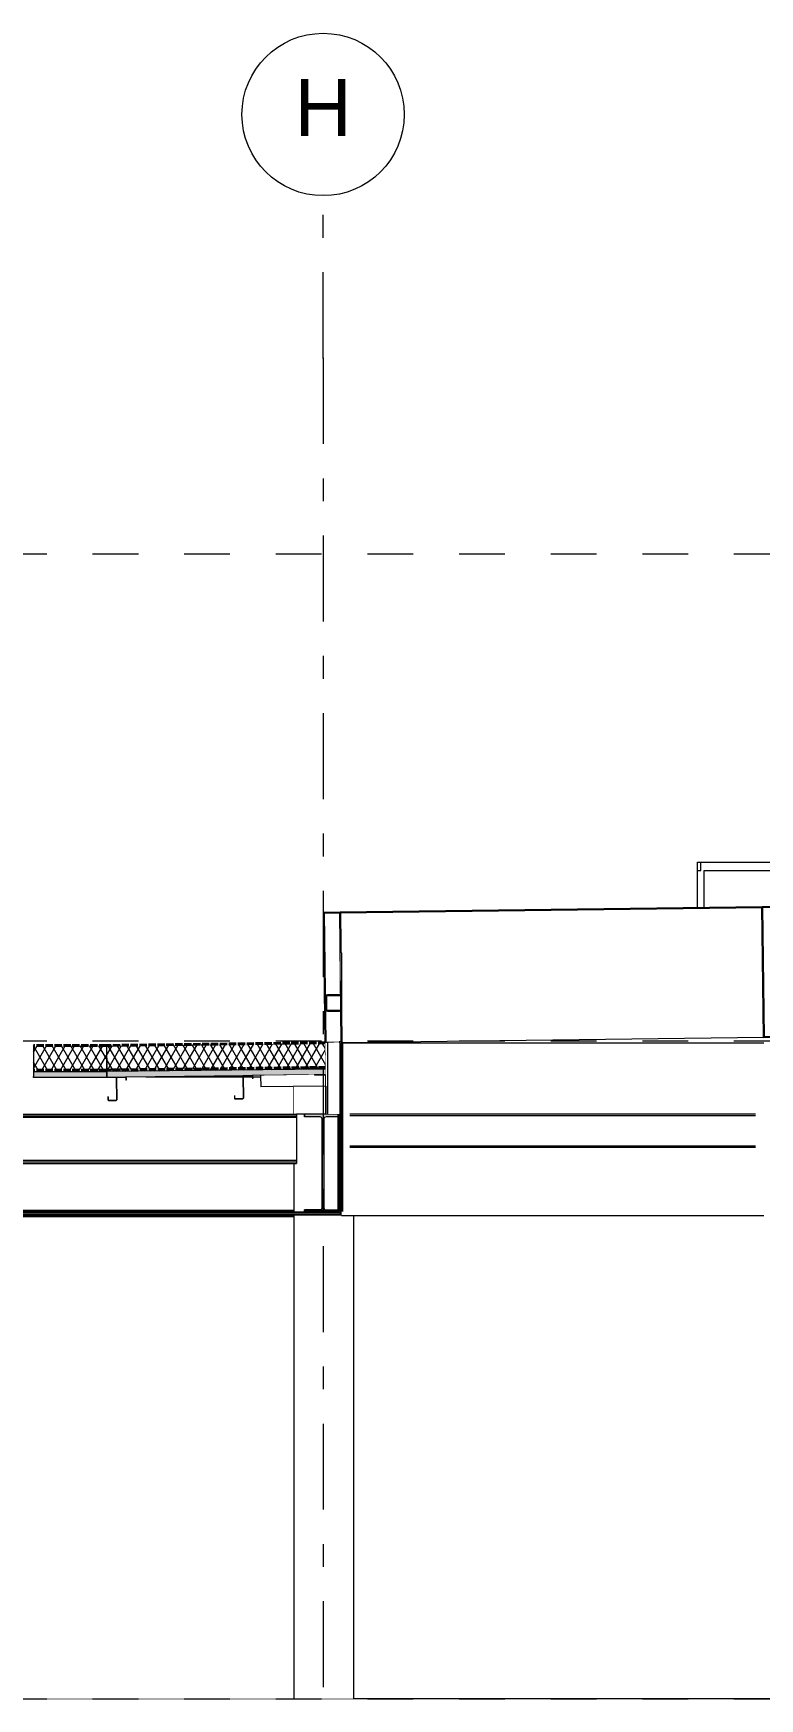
# Model space of a CAD drawing. Header units: millimetres. Extents: x -46169 to 228156, y -86316 to 18123.
# Drawn here: x 129579 to 134053, y -68961 to -58706 of the extents above; entities that cross this region are included whole.
import ezdxf
from ezdxf.enums import TextEntityAlignment as Align

# ---------------------------------------------------------------- set-up
doc = ezdxf.new("R2010")
doc.units = ezdxf.units.MM
doc.header["$MEASUREMENT"] = 0
for name, pattern in [('Dashed', [2822.222233, 1411.111116, -1411.111116]), ('Double Dashed', [1093.611073, 529.166651, -211.666656, 141.111112, -211.666656]), ('Hidden Line', [55, 45, -10]), ('Wipeout_Contour', [1000, 0, -1000])]:
    doc.linetypes.add(name, pattern=pattern)
for name, color, linetype, lineweight, true_color in [('0_Pen_No__105', 7, 'Continuous', 15, 0xa6a6a6), ('A-25-M_Wall_Int_Pen_No__107', 7, 'Continuous', 15, 0xa6a6a6), ('A-25-M_Wall_Int_Pen_No__27', 7, 'Continuous', 50, 0x2a2a2a), ('New_A-15-MG_Structural_Grid_Phase_2_Pen_No__222', 7, 'Continuous', 13, 0x65af33), ('New_A-20-M_Ceiling_Pen_No__107', 7, 'Continuous', 15, 0xa6a6a6), ('New_A-20-M_Ceiling_Pen_No__29', 7, 'Continuous', 50, 0x2a2a2a), ('New_A-20-M_Roof_Pen_No__147', 7, 'Continuous', 0, 0x606060), ('New_A-20-M_Roof_Pen_No__149', 7, 'Continuous', 0, 0x2a2a2a), ('New_A-20-M_Roof_Pen_No__162', 7, 'Continuous', 0, 0xe47200), ('New_A-20-M_Roof_Pen_No__23', 7, 'Continuous', 30, 0x2a2a2a), ('New_A-20-M_Roof_Pen_No__63', 7, 'Continuous', 20, 0x606060), ('New_A-20-M_Roof_Pen_No__81', 7, 'Continuous', 20, 0x6a6a6a), ('New_A-25-M_Wall_Ext_Pen_No__64', 7, 'Continuous', 20, 0x606060)]:
    doc.layers.add(name, color=color, linetype=linetype, lineweight=lineweight, true_color=true_color)
for name, color, linetype in [('A-25-M_Wall_Int', 7, 'Continuous'), ('New_A-15-MG_Structural_Grid_Phase_2', 7, 'Continuous'), ('New_A-20-M_Ceiling', 7, 'Continuous'), ('New_A-20-M_Floor_Slab', 7, 'Continuous'), ('New_A-20-M_Roof', 7, 'Continuous'), ('New_A-25-M_Wall_Ext', 7, 'Continuous'), ('New_A-25-M_Wall_Int', 7, 'Continuous'), ('S-280-M_COLUMN.IFC Import', 7, 'Continuous'), ('S-280-M_STRUCT_FRAME.IFC Import', 7, 'Continuous')]:
    doc.layers.add(name, color=color, linetype=linetype)
for name, color, linetype, lineweight in [('A-25-M_Wall_Int_Pen_No__87', 8, 'Continuous', 20), ('New_A-20-M_Floor_Slab_Pen_No__4', 7, 'Continuous', 20), ('New_A-20-M_Roof_Pen_No__193', 7, 'Continuous', 18), ('New_A-20-M_Roof_Pen_No__195', 7, 'Continuous', 35), ('New_A-20-M_Roof_Pen_No__4', 7, 'Continuous', 20), ('New_A-20-M_Roof_Pen_No__85', 8, 'Continuous', 20), ('New_A-25-M_Wall_Int_Pen_No__87', 8, 'Continuous', 20), ('S-280-M_COLUMN.IFC Import_Pen_No__88', 8, 'Continuous', 20), ('S-280-M_STRUCT_FRAME.IFC Import_Pen_No__1', 7, 'Continuous', 13), ('S-280-M_STRUCT_FRAME.IFC Import_Pen_No__160', 5, 'Continuous', 200), ('S-280-M_STRUCT_FRAME.IFC Import_Pen_No__90', 8, 'Continuous', 20)]:
    doc.layers.add(name, color=color, linetype=linetype, lineweight=lineweight)
doc.styles.add('GENERATED_STYLE_1', font='')
doc.styles.get('GENERATED_STYLE_1').set_extended_font_data('Swis721 BT')
pattern_1 = [(60, (104446.777, -81110.96), (-43.30127, 25), []), (120, (104446.777, -81110.96), (43.30127, 25), [])]

# ---------------------------------------------------------------- blocks, each defined once
blk = doc.blocks.new('Section Elem_53_1', base_point=(104447, -81111))
at = {"color": 254, "linetype": 'Wipeout_Contour', "lineweight": 0, "ltscale": 597498.773661}
blk.add_wipeout([(138339, -68986), (138339, -68961), (126600, -68961), (126600, -68986)], dxfattribs=at).dxf.layer = 'New_A-20-M_Floor_Slab'
at = {"layer": 'New_A-20-M_Floor_Slab_Pen_No__4', "linetype": 'Continuous', "flags": 128}
blk.add_lwpolyline([(137949, -68961), (126600, -68961), (117973, -68961)], dxfattribs=at)
blk = doc.blocks.new('Section Elem_60_1', base_point=(104447, -81111))
at = {"color": 254, "linetype": 'Wipeout_Contour', "lineweight": 0, "ltscale": 592559.611955}
blk.add_wipeout([(133670, -63811), (133670, -63861), (133690, -63861), (133690, -63811)], dxfattribs=at).dxf.layer = 'New_A-25-M_Wall_Ext'
at = {"layer": 'New_A-25-M_Wall_Ext_Pen_No__64', "linetype": 'Continuous'}
for p, q in [((133670, -63811), (133690, -63811)), ((133670, -63861), (133670, -63811))]:
    blk.add_line(p, q, dxfattribs=at)
blk = doc.blocks.new('Section Elem_67_1', base_point=(104447, -81111))
at = {"color": 254, "linetype": 'Wipeout_Contour', "lineweight": 0, "ltscale": 596156.245009}
blk.add_wipeout([(133690, -63861), (135660, -63861), (135660, -63811), (133690, -63811)], dxfattribs=at).dxf.layer = 'New_A-25-M_Wall_Ext'
at = {"color": 254, "linetype": 'Wipeout_Contour', "lineweight": 0, "ltscale": 597932.003275}
blk.add_wipeout([(135660, -64356), (134178, -64356), (134178, -64360), (135660, -64360)], dxfattribs=at).dxf.layer = 'New_A-25-M_Wall_Ext'
at = {"color": 254, "linetype": 'Wipeout_Contour', "lineweight": 0, "ltscale": 592838.632354}
blk.add_wipeout([(133710, -63861), (133670, -63861), (133670, -64093), (133710, -64092)], dxfattribs=at).dxf.layer = 'New_A-25-M_Wall_Ext'
at = {"color": 254, "linetype": 'Wipeout_Contour', "lineweight": 0, "ltscale": 597924.546276}
blk.add_wipeout([(135660, -64351), (134178, -64351), (134178, -64356), (135660, -64356)], dxfattribs=at).dxf.layer = 'New_A-25-M_Wall_Ext'
at = {"layer": 'New_A-25-M_Wall_Ext_Pen_No__64', "linetype": 'Continuous'}
for p, q in [((133670, -63861), (133690, -63861)), ((133670, -64093), (133670, -63861)), ((133690, -63811), (135660, -63811)), ((133690, -63861), (133690, -63811)), ((133710, -63861), (135640, -63861)), ((133710, -64092), (133710, -63861))]:
    blk.add_line(p, q, dxfattribs=at)
at = {"color": 254, "linetype": 'Wipeout_Contour', "lineweight": 0, "ltscale": 597915.93615}
blk.add_wipeout([(135660, -64346), (134178, -64346), (134178, -64351), (135660, -64351)], dxfattribs=at).dxf.layer = 'New_A-25-M_Wall_Ext'
at = {"color": 254, "linetype": 'Wipeout_Contour', "lineweight": 0, "ltscale": 597908.479961}
blk.add_wipeout([(135660, -64342), (134178, -64342), (134178, -64346), (135660, -64346)], dxfattribs=at).dxf.layer = 'New_A-25-M_Wall_Ext'
at = {"color": 254, "linetype": 'Wipeout_Contour', "lineweight": 0, "ltscale": 597904.175291}
blk.add_wipeout([(135660, -64341), (134178, -64341), (134178, -64342), (135660, -64342)], dxfattribs=at).dxf.layer = 'New_A-25-M_Wall_Ext'
at = {"color": 254, "linetype": 'Wipeout_Contour', "lineweight": 0, "ltscale": 597936.308801}
blk.add_wipeout([(134178, -64361), (135660, -64361), (135660, -64360), (134178, -64360)], dxfattribs=at).dxf.layer = 'New_A-25-M_Wall_Ext'
at = {"layer": 'New_A-25-M_Wall_Ext_Pen_No__64', "linetype": 'Continuous'}
for p, q in [((135660, -64341), (134178, -64341)), ((135660, -64361), (134178, -64361)), ((135660, -64342), (135660, -64341)), ((135660, -64346), (135660, -64342)), ((135660, -64351), (135660, -64346)), ((135660, -64356), (135660, -64351)), ((135660, -64360), (135660, -64356)), ((135660, -64361), (135660, -64360))]:
    blk.add_line(p, q, dxfattribs=at)
blk = doc.blocks.new('Section Elem_69_1', base_point=(104447, -81111))
at = {"color": 254, "linetype": 'Wipeout_Contour', "lineweight": 0, "ltscale": 16261514.90818786}
blk.add_wipeout([(128315, -65132), (127532, -65132), (127532, -65361), (131183, -65361), (131183, -65191), (130980, -65194), (130980, -65132), (130930, -65132), (130930, -65143), (130928, -65143), (130928, -65132), (130871, -65132), (130873, -65264), (130872, -65266), (130870, -65267), (130821, -65268), (130819, -65267), (130818, -65264), (130818, -65247), (130819, -65247), (130819, -65264), (130820, -65266), (130821, -65266), (130870, -65265), (130871, -65265), (130871, -65264), (130870, -65132), (130272, -65132), (130146, -65134), (130149, -65135), (130150, -65137), (130150, -65153), (130148, -65153), (130148, -65137), (130147, -65136), (130146, -65136), (130093, -65136), (130092, -65137), (130091, -65138), (130093, -65274), (130092, -65276), (130090, -65277), (130041, -65277), (130039, -65276), (130038, -65274), (130038, -65256), (130039, -65256), (130039, -65274), (130040, -65275), (130041, -65276), (130090, -65275), (130091, -65275), (130091, -65274), (130090, -65138), (130090, -65136), (130093, -65135), (130031, -65135), (130031, -65132), (130029, -65132), (130029, -65136), (129579, -65136), (129579, -65132), (129576, -65132), (129576, -65135), (129442, -65134), (129444, -65135), (129445, -65137), (129443, -65273), (129444, -65274), (129445, -65274), (129493, -65275), (129495, -65274), (129495, -65273), (129495, -65255), (129497, -65256), (129497, -65273), (129496, -65276), (129493, -65276), (129445, -65276), (129443, -65275), (129442, -65273), (129443, -65137), (129443, -65136), (129442, -65135), (129388, -65135), (129387, -65135), (129387, -65136), (129386, -65152), (129385, -65152), (129385, -65136), (129386, -65134), (129388, -65133), (129336, -65132), (128375, -65132), (128373, -65259), (128374, -65260), (128375, -65261), (128424, -65261), (128425, -65261), (128425, -65260), (128425, -65242), (128427, -65242), (128427, -65260), (128426, -65262), (128424, -65263), (128375, -65262), (128373, -65261), (128372, -65259), (128373, -65132), (128317, -65132), (128316, -65139), (128315, -65139)], dxfattribs=at).dxf.layer = 'New_A-25-M_Wall_Int'
at = {"color": 254, "linetype": 'Wipeout_Contour', "lineweight": 0, "ltscale": 580406.448839}
blk.add_wipeout([(127447, -65961), (131183, -65961), (131183, -65665), (127447, -65665)], dxfattribs=at).dxf.layer = 'New_A-25-M_Wall_Int'
at = {"layer": 'New_A-25-M_Wall_Int_Pen_No__87', "linetype": 'Continuous'}
for p, q in [((129576, -65132), (129579, -65132)), ((130029, -65132), (130031, -65132)), ((130272, -65132), (130870, -65132)), ((130871, -65132), (130928, -65132)), ((130930, -65132), (130980, -65132)), ((131183, -65361), (131183, -65191))]:
    blk.add_line(p, q, dxfattribs=at)
at = {"color": 254, "linetype": 'Wipeout_Contour', "lineweight": 0, "ltscale": 578885.647202}
blk.add_wipeout([(124846, -68961), (131183, -68961), (131183, -65986), (124846, -65986)], dxfattribs=at).dxf.layer = 'New_A-25-M_Wall_Int'
blk = doc.blocks.new('Section Elem_122_1', base_point=(104447, -81111))
at = {"layer": 'New_A-20-M_Ceiling_Pen_No__107', "linetype": 'Continuous'}
blk.add_hatch(color=256, dxfattribs=at).paths.add_polyline_path([(131478, -65961), (127432, -65961), (127432, -65986), (131478, -65986)])
at = {"layer": 'New_A-20-M_Ceiling_Pen_No__29', "linetype": 'Continuous'}
for p, q in [((131478, -65986), (127432, -65986)), ((131463, -65961), (127447, -65961)), ((131478, -65961), (131478, -65969)), ((131478, -65969), (131478, -65986))]:
    blk.add_line(p, q, dxfattribs=at)
blk = doc.blocks.new('*X165', base_point=(104447, -81111))
at = {"layer": 'New_A-20-M_Roof_Pen_No__162', "linetype": 'Continuous'}
for points in [[(130029, -64939), (130029, -64941), (130098, -64940), (130098, -64938)], [(130398, -64934), (130248, -64936), (130248, -64938), (130398, -64936)], [(130698, -64930), (130548, -64932), (130548, -64934), (130698, -64932)], [(130998, -64926), (130848, -64928), (130848, -64930), (130998, -64928)], [(131298, -64923), (131148, -64924), (131148, -64926), (131298, -64925)]]:
    blk.add_hatch(color=256, dxfattribs=at).paths.add_polyline_path(points)
blk = doc.blocks.new('Section Elem_137_1', base_point=(104447, -81111))
at = {"color": 254, "linetype": 'Wipeout_Contour', "lineweight": 0, "ltscale": 591188.279477}
blk.add_wipeout([(131478, -64922), (134078, -64922), (134078, -64888), (131478, -64920)], dxfattribs=at).dxf.layer = 'New_A-20-M_Roof'
at = {"color": 254, "linetype": 'Wipeout_Contour', "lineweight": 0, "ltscale": 583773.997182}
blk.add_wipeout([(131378, -64924), (131378, -64922), (130029, -64939), (130029, -64941)], dxfattribs=at).dxf.layer = 'New_A-20-M_Roof'
at = {"layer": 'New_A-20-M_Roof'}
blk.add_blockref('*X165', (104447, -81111), dxfattribs=at)
at = {"color": 254, "linetype": 'Wipeout_Contour', "lineweight": 0, "ltscale": 583912.788207}
blk.add_wipeout([(131380, -65074), (131378, -64924), (130029, -64941), (130031, -65090)], dxfattribs=at).dxf.layer = 'New_A-20-M_Roof'
at = {"layer": 'New_A-20-M_Roof_Pen_No__85', "linetype": 'Continuous'}
h = blk.add_hatch(dxfattribs=at)
h.set_pattern_fill('Batt_Insulation_0001', color=256, style=0, pattern_type=2)
h.set_pattern_definition(pattern_1)
h.paths.add_polyline_path([(131380, -65074), (131378, -64924), (130029, -64941), (130031, -65090)])
at = {"layer": 'New_A-20-M_Roof_Pen_No__195', "linetype": 'Hidden Line'}
for p, q in [((131378, -64922), (130029, -64939)), ((131378, -64924), (130029, -64941))]:
    blk.add_line(p, q, dxfattribs=at)
at = {"color": 254, "linetype": 'Wipeout_Contour', "lineweight": 0, "ltscale": 584058.8886}
blk.add_wipeout([(131380, -65084), (131380, -65074), (130031, -65090), (130031, -65100)], dxfattribs=at).dxf.layer = 'New_A-20-M_Roof'
at = {"layer": 'New_A-20-M_Roof_Pen_No__81', "linetype": 'Continuous', "lineweight": 0, "true_color": 0x353535}
blk.add_hatch(color=250, dxfattribs=at).paths.add_polyline_path([(131380, -65119), (131380, -65084), (130031, -65100), (130031, -65135)])
at = {"layer": 'New_A-20-M_Roof_Pen_No__85', "linetype": 'Continuous'}
h = blk.add_hatch(dxfattribs=at)
h.set_pattern_fill('Batt_Insulation_0001', color=256, style=0, pattern_type=2)
h.set_pattern_definition(pattern_1)
h.paths.add_polyline_path([(131380, -65084), (131380, -65074), (130031, -65090), (130031, -65100)])
at = {"layer": 'New_A-20-M_Roof_Pen_No__147', "linetype": 'Continuous'}
for p, q in [((130031, -65100), (130031, -65135)), ((131380, -65084), (131380, -65119))]:
    blk.add_line(p, q, dxfattribs=at)
at = {"layer": 'New_A-20-M_Roof_Pen_No__149', "linetype": 'Continuous'}
blk.add_line((131380, -65084), (130031, -65100), dxfattribs=at)
at = {"layer": 'New_A-20-M_Roof_Pen_No__193', "linetype": 'Continuous', "flags": 128}
for points in [[(130029, -64939), (130029, -64941), (130031, -65090), (130031, -65100)], [(131378, -64922), (131378, -64924), (131380, -65074), (131380, -65084)]]:
    blk.add_lwpolyline(points, dxfattribs=at)
at = {"layer": 'New_A-20-M_Roof_Pen_No__195', "linetype": 'Hidden Line'}
blk.add_line((131380, -65074), (130031, -65090), dxfattribs=at)
at = {"layer": 'New_A-20-M_Roof_Pen_No__4', "linetype": 'Continuous'}
for p, q in [((130093, -65135), (130031, -65135)), ((130146, -65134), (130093, -65135)), ((130873, -65125), (130146, -65134)), ((130926, -65124), (130873, -65125)), ((131310, -65119), (130926, -65124)), ((131380, -65119), (131310, -65119))]:
    blk.add_line(p, q, dxfattribs=at)
blk = doc.blocks.new('*X177', base_point=(104447, -81111))
at = {"layer": 'New_A-20-M_Roof_Pen_No__162', "linetype": 'Continuous'}
for points in [[(129648, -64941), (129798, -64941), (129798, -64939), (129648, -64939)], [(130029, -64939), (129948, -64939), (129948, -64941), (130029, -64941)]]:
    blk.add_hatch(color=256, dxfattribs=at).paths.add_polyline_path(points)
blk = doc.blocks.new('Section Elem_142_1', base_point=(104447, -81111))
at = {"color": 254, "linetype": 'Wipeout_Contour', "lineweight": 0, "ltscale": 580567.557164}
blk.add_wipeout([(129579, -64941), (130029, -64941), (130029, -64939), (129579, -64939)], dxfattribs=at).dxf.layer = 'New_A-20-M_Roof'
at = {"layer": 'New_A-20-M_Roof'}
blk.add_blockref('*X177', (104447, -81111), dxfattribs=at)
at = {"color": 254, "linetype": 'Wipeout_Contour', "lineweight": 0, "ltscale": 580703.699391}
blk.add_wipeout([(129579, -64941), (129579, -65091), (130029, -65091), (130029, -64941)], dxfattribs=at).dxf.layer = 'New_A-20-M_Roof'
at = {"layer": 'New_A-20-M_Roof_Pen_No__85', "linetype": 'Continuous'}
h = blk.add_hatch(dxfattribs=at)
h.set_pattern_fill('Batt_Insulation_0001', color=256, style=0, pattern_type=2)
h.set_pattern_definition(pattern_1)
h.paths.add_polyline_path([(129579, -64941), (129579, -65091), (130029, -65091), (130029, -64941)])
at = {"layer": 'New_A-20-M_Roof_Pen_No__195', "linetype": 'Hidden Line'}
for p, q in [((130029, -64939), (129579, -64939)), ((130029, -64941), (129579, -64941))]:
    blk.add_line(p, q, dxfattribs=at)
at = {"color": 254, "linetype": 'Wipeout_Contour', "lineweight": 0, "ltscale": 580847.016752}
blk.add_wipeout([(129579, -65091), (129579, -65101), (130029, -65101), (130029, -65091)], dxfattribs=at).dxf.layer = 'New_A-20-M_Roof'
at = {"layer": 'New_A-20-M_Roof_Pen_No__81', "linetype": 'Continuous', "lineweight": 0, "true_color": 0x353535}
blk.add_hatch(color=250, dxfattribs=at).paths.add_polyline_path([(129579, -65101), (129579, -65136), (130029, -65136), (130029, -65101)])
at = {"layer": 'New_A-20-M_Roof_Pen_No__85', "linetype": 'Continuous'}
h = blk.add_hatch(dxfattribs=at)
h.set_pattern_fill('Batt_Insulation_0001', color=256, style=0, pattern_type=2)
h.set_pattern_definition(pattern_1)
h.paths.add_polyline_path([(129579, -65091), (129579, -65101), (130029, -65101), (130029, -65091)])
at = {"layer": 'New_A-20-M_Roof_Pen_No__147', "linetype": 'Continuous'}
for p, q in [((129579, -65101), (129579, -65136)), ((130029, -65101), (130029, -65136))]:
    blk.add_line(p, q, dxfattribs=at)
at = {"layer": 'New_A-20-M_Roof_Pen_No__149', "linetype": 'Continuous'}
blk.add_line((130029, -65101), (129579, -65101), dxfattribs=at)
at = {"layer": 'New_A-20-M_Roof_Pen_No__193', "linetype": 'Continuous', "flags": 128}
for points in [[(129579, -64939), (129579, -64941), (129579, -65091), (129579, -65101)], [(130029, -64939), (130029, -64941), (130029, -65091), (130029, -65101)]]:
    blk.add_lwpolyline(points, dxfattribs=at)
at = {"layer": 'New_A-20-M_Roof_Pen_No__195', "linetype": 'Hidden Line'}
blk.add_line((130029, -65091), (129579, -65091), dxfattribs=at)
at = {"layer": 'New_A-20-M_Roof_Pen_No__4', "linetype": 'Continuous'}
blk.add_line((130029, -65136), (129579, -65136), dxfattribs=at)
blk = doc.blocks.new('Section Elem_144_1', base_point=(104447, -81111))
at = {"color": 254, "linetype": 'Wipeout_Contour', "lineweight": 0, "ltscale": 1469097.030440183}
blk.add_wipeout([(131468, -64120), (131471, -64359), (131474, -64360), (131478, -64369), (131478, -64406), (131478, -64715), (131475, -64721), (131478, -64920), (134078, -64888), (134068, -64088)], dxfattribs=at).dxf.layer = 'New_A-20-M_Roof'
at = {"color": 254, "linetype": 'Wipeout_Contour', "lineweight": 0, "ltscale": 595282.908165}
blk.add_wipeout([(134178, -64886), (134168, -64086), (134068, -64088), (134078, -64888)], dxfattribs=at).dxf.layer = 'New_A-20-M_Roof'
at = {"color": 254, "linetype": 'Wipeout_Contour', "lineweight": 0, "ltscale": 585628.799201}
blk.add_wipeout([(131378, -64922), (131478, -64920), (131468, -64120), (131368, -64122)], dxfattribs=at).dxf.layer = 'New_A-20-M_Roof'
at = {"layer": 'New_A-20-M_Roof_Pen_No__23', "linetype": 'Continuous'}
for p, q in [((134068, -64088), (134078, -64888)), ((134168, -64086), (134178, -64886)), ((131368, -64122), (131378, -64922)), ((131468, -64120), (131478, -64920)), ((134178, -64886), (134078, -64888)), ((131478, -64920), (131378, -64922))]:
    blk.add_line(p, q, dxfattribs=at)
at = {"layer": 'New_A-20-M_Roof_Pen_No__23', "linetype": 'Continuous', "flags": 128}
blk.add_lwpolyline([(134168, -64086), (134068, -64088), (131468, -64120), (131368, -64122)], dxfattribs=at)
at = {"layer": 'New_A-20-M_Roof_Pen_No__63', "linetype": 'Continuous'}
blk.add_line((131478, -64920), (134078, -64888), dxfattribs=at)
blk = doc.blocks.new('Section Elem_197_1', base_point=(104447, -81111))
at = {"color": 254, "linetype": 'Wipeout_Contour', "lineweight": 0, "ltscale": 586453.082578}
blk.add_wipeout([(131378, -65189), (131183, -65191), (131183, -65361), (131378, -65361)], dxfattribs=at).dxf.layer = 'New_A-25-M_Wall_Int'
blk = doc.blocks.new('Section Elem_201_1', base_point=(104447, -81111))
at = {"color": 254, "linetype": 'Wipeout_Contour', "lineweight": 0, "ltscale": 591382.814608}
blk.add_wipeout([(131552, -65986), (131537, -65986), (131537, -68961), (131552, -68961)], dxfattribs=at).dxf.layer = 'New_A-25-M_Wall_Int'
at = {"layer": 'New_A-25-M_Wall_Int_Pen_No__87', "linetype": 'Continuous'}
blk.add_line((131552, -65986), (131552, -68961), dxfattribs=at)
blk = doc.blocks.new('Section Elem_202_1', base_point=(104447, -81111))
at = {"color": 254, "linetype": 'Wipeout_Contour', "lineweight": 0, "ltscale": 1175131.52862363}
blk.add_wipeout([(131369, -65391), (131369, -65939), (131373, -65948), (131382, -65951), (131463, -65951), (131463, -65378), (131382, -65378), (131373, -65382)], dxfattribs=at).dxf.layer = 'New_A-25-M_Wall_Int'
at = {"color": 254, "linetype": 'Wipeout_Contour', "lineweight": 0, "ltscale": 2935566.949015068}
blk.add_wipeout([(131199, -65665), (131183, -65665), (131183, -65961), (131250, -65961), (131250, -65951), (131345, -65951), (131354, -65948), (131358, -65939), (131358, -65766), (131358, -65766), (131358, -65566), (131358, -65566), (131358, -65391), (131354, -65382), (131345, -65378), (131250, -65378), (131250, -65361), (131199, -65361), (131199, -65372), (131199, -65374)], dxfattribs=at).dxf.layer = 'New_A-25-M_Wall_Int'
at = {"layer": 'New_A-25-M_Wall_Int_Pen_No__87', "linetype": 'Continuous'}
blk.add_line((131250, -65361), (131199, -65361), dxfattribs=at)
at = {"color": 254, "linetype": 'Wipeout_Contour', "lineweight": 0, "ltscale": 590726.644404}
blk.add_wipeout([(131537, -65986), (131183, -65986), (131183, -68961), (131537, -68961)], dxfattribs=at).dxf.layer = 'New_A-25-M_Wall_Int'
at = {"layer": 'New_A-25-M_Wall_Int_Pen_No__87', "linetype": 'Continuous'}
for p, q in [((131183, -65665), (131183, -65961)), ((131183, -65986), (131183, -68961))]:
    blk.add_line(p, q, dxfattribs=at)
blk = doc.blocks.new('Section Elem_210_1', base_point=(104447, -81111))
at = {"color": 254, "linetype": 'Wipeout_Contour', "lineweight": 0, "ltscale": 1785789.744927199}
blk.add_wipeout([(131478, -65986), (134078, -65986), (134078, -65568), (134078, -65568), (134078, -65558), (134078, -65558), (134078, -65371), (134078, -65371), (134078, -65361), (134078, -65361), (134078, -64922), (131478, -64922)], dxfattribs=at).dxf.layer = 'A-25-M_Wall_Int'
at = {"layer": 'A-25-M_Wall_Int_Pen_No__87', "linetype": 'Continuous'}
for p, q in [((131478, -64922), (134078, -64922)), ((131478, -65986), (134078, -65986))]:
    blk.add_line(p, q, dxfattribs=at)
blk = doc.blocks.new('Section Elem_211_1', base_point=(104447, -81111))
at = {"layer": 'A-25-M_Wall_Int_Pen_No__107', "linetype": 'Continuous'}
blk.add_hatch(color=256, dxfattribs=at).paths.add_polyline_path([(131478, -65961), (131478, -64922), (131463, -64922), (131463, -65961)])
at = {"layer": 'A-25-M_Wall_Int_Pen_No__27', "linetype": 'Continuous'}
for p, q in [((131463, -64922), (131463, -65961)), ((131478, -64922), (131463, -64922)), ((131478, -64922), (131478, -65361)), ((131478, -65361), (131478, -65378)), ((131478, -65378), (131478, -65951)), ((131478, -65951), (131478, -65961))]:
    blk.add_line(p, q, dxfattribs=at)
blk = doc.blocks.new('Section Elem_328_1', base_point=(104447, -81111))
at = {"color": 254, "linetype": 'Wipeout_Contour', "lineweight": 0, "ltscale": 895310.376856}
blk.add_wipeout([(134182, -65085), (134183, -65153), (134366, -65151), (134365, -65081), (134250, -65082), (134250, -65084)], dxfattribs=at).dxf.layer = 'S-280-M_STRUCT_FRAME.IFC Import'
at = {"color": 254, "linetype": 'Wipeout_Contour', "lineweight": 0, "ltscale": 439927.383644}
blk.add_wipeout([(131381, -65119), (131380, -65119), (131381, -65180)], dxfattribs=at).dxf.layer = 'S-280-M_STRUCT_FRAME.IFC Import'
at = {"layer": 'S-280-M_STRUCT_FRAME.IFC Import_Pen_No__90', "linetype": 'Continuous'}
blk.add_line((134366, -65151), (134365, -65081), dxfattribs=at)
at = {"color": 254, "linetype": 'Wipeout_Contour', "lineweight": 0, "ltscale": 596576.057186}
blk.add_wipeout([(134174, -65153), (134181, -65153), (134180, -65083), (134174, -65083)], dxfattribs=at).dxf.layer = 'S-280-M_STRUCT_FRAME.IFC Import'
at = {"color": 254, "linetype": 'Wipeout_Contour', "lineweight": 0, "ltscale": 879021.025202}
blk.add_wipeout([(130979, -65124), (130980, -65194), (131379, -65189), (131379, -65121), (131311, -65121), (131310, -65119)], dxfattribs=at).dxf.layer = 'S-280-M_STRUCT_FRAME.IFC Import'
at = {"layer": 'S-280-M_STRUCT_FRAME.IFC Import_Pen_No__90', "linetype": 'Continuous'}
for p, q in [((134180, -65083), (134174, -65083)), ((134174, -65083), (134174, -65153)), ((130979, -65124), (130980, -65194)), ((131379, -65189), (130980, -65194)), ((131381, -65119), (131380, -65119)), ((131381, -65119), (131381, -65180)), ((134181, -65153), (134174, -65153)), ((134366, -65151), (134183, -65153))]:
    blk.add_line(p, q, dxfattribs=at)
blk = doc.blocks.new('Section Elem_330_1', base_point=(104447, -81111))
at = {"layer": 'S-280-M_STRUCT_FRAME.IFC Import_Pen_No__160', "linetype": 'Continuous', "lineweight": 0, "true_color": 0x00007f}
blk.add_hatch(color=176, dxfattribs=at).paths.add_polyline_path([(131381, -65189), (131380, -65119), (131310, -65119), (131311, -65121), (131379, -65121), (131379, -65189)])
at = {"layer": 'S-280-M_STRUCT_FRAME.IFC Import_Pen_No__1', "linetype": 'Continuous'}
for p, q in [((131310, -65119), (131311, -65121)), ((131379, -65121), (131311, -65121)), ((131379, -65121), (131379, -65189)), ((131381, -65189), (131379, -65189)), ((131380, -65119), (131380, -65119)), ((131380, -65119), (131381, -65189))]:
    blk.add_line(p, q, dxfattribs=at)
blk = doc.blocks.new('Section Elem_461_1', base_point=(104447, -81111))
at = {"color": 254, "linetype": 'Wipeout_Contour', "lineweight": 0, "ltscale": 866416.630032}
blk.add_wipeout([(127510, -65371), (127507, -65372), (131199, -65372), (131199, -65361), (127566, -65361), (127566, -65371)], dxfattribs=at).dxf.layer = 'S-280-M_STRUCT_FRAME.IFC Import'
at = {"color": 254, "linetype": 'Wipeout_Contour', "lineweight": 0, "ltscale": 580157.583213}
blk.add_wipeout([(127447, -65665), (131199, -65665), (131199, -65655), (127447, -65655)], dxfattribs=at).dxf.layer = 'S-280-M_STRUCT_FRAME.IFC Import'
at = {"color": 254, "linetype": 'Wipeout_Contour', "lineweight": 0, "ltscale": 723028.897926}
blk.add_wipeout([(127504, -65374), (131199, -65374), (131199, -65372), (127507, -65372), (127504, -65373)], dxfattribs=at).dxf.layer = 'S-280-M_STRUCT_FRAME.IFC Import'
at = {"color": 254, "linetype": 'Wipeout_Contour', "lineweight": 0, "ltscale": 723033.085348}
blk.add_wipeout([(127502, -65381), (131199, -65381), (131199, -65374), (127504, -65374), (127502, -65378)], dxfattribs=at).dxf.layer = 'S-280-M_STRUCT_FRAME.IFC Import'
at = {"color": 254, "linetype": 'Wipeout_Contour', "lineweight": 0, "ltscale": 1440234.441730298}
blk.add_wipeout([(127447, -65568), (127447, -65646), (131199, -65646), (131199, -65381), (127502, -65381), (127502, -65551), (127504, -65556), (127510, -65558), (127566, -65558), (127566, -65568)], dxfattribs=at).dxf.layer = 'S-280-M_STRUCT_FRAME.IFC Import'
at = {"layer": 'S-280-M_STRUCT_FRAME.IFC Import_Pen_No__90', "linetype": 'Continuous'}
for p, q in [((127502, -65381), (131199, -65381)), ((127507, -65372), (131199, -65372)), ((127566, -65361), (131199, -65361)), ((131199, -65361), (131199, -65372)), ((131199, -65372), (131199, -65374)), ((131199, -65374), (131199, -65381))]:
    blk.add_line(p, q, dxfattribs=at)
at = {"color": 254, "linetype": 'Wipeout_Contour', "lineweight": 0, "ltscale": 580137.474642}
blk.add_wipeout([(127447, -65652), (131199, -65652), (131199, -65646), (127447, -65646)], dxfattribs=at).dxf.layer = 'S-280-M_STRUCT_FRAME.IFC Import'
at = {"color": 254, "linetype": 'Wipeout_Contour', "lineweight": 0, "ltscale": 580145.532945}
blk.add_wipeout([(127447, -65655), (131199, -65655), (131199, -65652), (127447, -65652)], dxfattribs=at).dxf.layer = 'S-280-M_STRUCT_FRAME.IFC Import'
at = {"layer": 'S-280-M_STRUCT_FRAME.IFC Import_Pen_No__90', "linetype": 'Continuous'}
for p, q in [((131199, -65381), (131199, -65646)), ((127447, -65646), (131199, -65646)), ((127447, -65655), (131199, -65655)), ((127447, -65665), (131199, -65665)), ((131199, -65646), (131199, -65652)), ((131199, -65652), (131199, -65655)), ((131199, -65655), (131199, -65665))]:
    blk.add_line(p, q, dxfattribs=at)
blk = doc.blocks.new('Section Elem_462_1', base_point=(104447, -81111))
at = {"layer": 'S-280-M_STRUCT_FRAME.IFC Import_Pen_No__160', "linetype": 'Continuous', "lineweight": 0, "true_color": 0x00007f}
blk.add_hatch(color=176, dxfattribs=at).paths.add_polyline_path([(131250, -65969), (131478, -65969), (131478, -65951), (131382, -65951), (131373, -65948), (131369, -65939), (131369, -65391), (131373, -65382), (131382, -65378), (131478, -65378), (131478, -65361), (131250, -65361), (131250, -65378), (131345, -65378), (131354, -65382), (131358, -65391), (131358, -65939), (131354, -65948), (131345, -65951), (131250, -65951)])
at = {"layer": 'S-280-M_STRUCT_FRAME.IFC Import_Pen_No__1', "linetype": 'Continuous'}
for p, q in [((131250, -65361), (131250, -65378)), ((131478, -65361), (131250, -65361)), ((131250, -65951), (131250, -65969)), ((131478, -65969), (131250, -65969))]:
    blk.add_line(p, q, dxfattribs=at)
at = {"layer": 'S-280-M_STRUCT_FRAME.IFC Import_Pen_No__1', "linetype": 'Continuous', "flags": 128}
for points in [[(131354, -65382), (131345, -65378), (131250, -65378)], [(131354, -65382), (131358, -65391), (131358, -65939), (131354, -65948)], [(131373, -65382), (131369, -65391), (131369, -65939), (131373, -65948)], [(131478, -65378), (131382, -65378), (131373, -65382)], [(131354, -65948), (131345, -65951), (131250, -65951)], [(131373, -65948), (131382, -65951), (131478, -65951)]]:
    blk.add_lwpolyline(points, dxfattribs=at)
at = {"layer": 'S-280-M_STRUCT_FRAME.IFC Import_Pen_No__90', "linetype": 'Continuous'}
for p, q in [((131250, -65378), (131250, -65361)), ((131354, -65382), (131345, -65378)), ((131358, -65391), (131354, -65382)), ((131358, -65939), (131358, -65391)), ((131358, -65766), (131358, -65566)), ((131250, -65961), (131250, -65951)), ((131345, -65951), (131354, -65948)), ((131354, -65948), (131358, -65939))]:
    blk.add_line(p, q, dxfattribs=at)
blk = doc.blocks.new('Section Elem_474_1', base_point=(104447, -81111))
at = {"layer": 'S-280-M_STRUCT_FRAME.IFC Import_Pen_No__90', "linetype": 'Continuous'}
for p, q in [((134028, -65361), (131529, -65361)), ((134028, -65371), (131529, -65371)), ((134028, -65558), (131529, -65558)), ((134028, -65568), (131529, -65568))]:
    blk.add_line(p, q, dxfattribs=at)
blk = doc.blocks.new('Section Elem_489_1', base_point=(104447, -81111))
at = {"layer": 'S-280-M_STRUCT_FRAME.IFC Import_Pen_No__160', "linetype": 'Continuous', "lineweight": 0, "true_color": 0x00007f}
blk.add_hatch(color=176, dxfattribs=at).paths.add_polyline_path([(130821, -65268), (130870, -65267), (130872, -65266), (130873, -65264), (130871, -65128), (130872, -65127), (130873, -65127), (130926, -65126), (130927, -65126), (130928, -65127), (130928, -65143), (130930, -65143), (130929, -65127), (130928, -65125), (130926, -65124), (130873, -65125), (130870, -65126), (130869, -65128), (130871, -65264), (130871, -65265), (130870, -65265), (130821, -65266), (130820, -65266), (130819, -65264), (130819, -65247), (130818, -65247), (130818, -65264), (130819, -65267)])
at = {"layer": 'S-280-M_STRUCT_FRAME.IFC Import_Pen_No__1', "linetype": 'Continuous'}
for p, q in [((130873, -65125), (130870, -65126)), ((130926, -65124), (130928, -65125)), ((130930, -65143), (130928, -65143)), ((130819, -65247), (130818, -65247))]:
    blk.add_line(p, q, dxfattribs=at)
at = {"layer": 'S-280-M_STRUCT_FRAME.IFC Import_Pen_No__1', "linetype": 'Continuous', "flags": 128}
for points in [[(130870, -65126), (130869, -65128), (130871, -65264), (130871, -65265)], [(130872, -65127), (130871, -65128), (130873, -65264), (130872, -65266)], [(130927, -65126), (130926, -65126), (130873, -65127), (130872, -65127)], [(130927, -65126), (130928, -65127), (130928, -65143)], [(130928, -65125), (130929, -65127), (130930, -65143)], [(130818, -65247), (130818, -65264), (130819, -65267)], [(130819, -65247), (130819, -65264), (130820, -65266)], [(130819, -65267), (130821, -65268), (130870, -65267), (130872, -65266)], [(130820, -65266), (130821, -65266), (130870, -65265), (130871, -65265)]]:
    blk.add_lwpolyline(points, dxfattribs=at)
blk = doc.blocks.new('Section Elem_490_1', base_point=(104447, -81111))
at = {"layer": 'S-280-M_STRUCT_FRAME.IFC Import_Pen_No__160', "linetype": 'Continuous', "lineweight": 0, "true_color": 0x00007f}
blk.add_hatch(color=176, dxfattribs=at).paths.add_polyline_path([(130041, -65277), (130090, -65277), (130092, -65276), (130093, -65274), (130091, -65138), (130092, -65137), (130093, -65136), (130146, -65136), (130147, -65136), (130148, -65137), (130148, -65153), (130150, -65153), (130150, -65137), (130149, -65135), (130146, -65134), (130093, -65135), (130090, -65136), (130090, -65138), (130091, -65274), (130091, -65275), (130090, -65275), (130041, -65276), (130040, -65275), (130039, -65274), (130039, -65256), (130038, -65256), (130038, -65274), (130039, -65276)])
at = {"layer": 'S-280-M_STRUCT_FRAME.IFC Import_Pen_No__1', "linetype": 'Continuous'}
for p, q in [((130093, -65135), (130090, -65136)), ((130146, -65134), (130149, -65135)), ((130150, -65153), (130148, -65153)), ((130039, -65256), (130038, -65256))]:
    blk.add_line(p, q, dxfattribs=at)
at = {"layer": 'S-280-M_STRUCT_FRAME.IFC Import_Pen_No__1', "linetype": 'Continuous', "flags": 128}
for points in [[(130090, -65136), (130090, -65138), (130091, -65274), (130091, -65275)], [(130092, -65137), (130091, -65138), (130093, -65274), (130092, -65276)], [(130147, -65136), (130146, -65136), (130093, -65136), (130092, -65137)], [(130147, -65136), (130148, -65137), (130148, -65153)], [(130149, -65135), (130150, -65137), (130150, -65153)], [(130038, -65256), (130038, -65274), (130039, -65276)], [(130039, -65256), (130039, -65274), (130040, -65275)], [(130039, -65276), (130041, -65277), (130090, -65277), (130092, -65276)], [(130040, -65275), (130041, -65276), (130090, -65275), (130091, -65275)]]:
    blk.add_lwpolyline(points, dxfattribs=at)
blk = doc.blocks.new('Section Elem_498_1', base_point=(104447, -81111))
at = {"color": 254, "linetype": 'Wipeout_Contour', "lineweight": 0, "ltscale": 1466457.512693619}
blk.add_wipeout([(131381, -65189), (131378, -65189), (131378, -65361), (131382, -65361), (131382, -64922), (131378, -64922), (131380, -65119), (131380, -65119), (131381, -65119), (131381, -65180)], dxfattribs=at).dxf.layer = 'S-280-M_COLUMN.IFC Import'
at = {"color": 254, "linetype": 'Wipeout_Contour', "lineweight": 0, "ltscale": 733157.258344}
blk.add_wipeout([(131478, -64920), (131474, -64920), (131474, -64922), (131478, -64922), (131478, -64922)], dxfattribs=at).dxf.layer = 'S-280-M_COLUMN.IFC Import'
at = {"color": 254, "linetype": 'Wipeout_Contour', "lineweight": 0, "ltscale": 586501.982304}
blk.add_wipeout([(131465, -64920), (131465, -64922), (131474, -64922), (131474, -64920)], dxfattribs=at).dxf.layer = 'S-280-M_COLUMN.IFC Import'
at = {"color": 254, "linetype": 'Wipeout_Contour', "lineweight": 0, "ltscale": 879980.374136}
blk.add_wipeout([(131465, -64920), (131391, -64921), (131391, -65361), (131463, -65361), (131463, -64922), (131465, -64922)], dxfattribs=at).dxf.layer = 'S-280-M_COLUMN.IFC Import'
at = {"layer": 'S-280-M_COLUMN.IFC Import_Pen_No__88', "linetype": 'Continuous'}
for p, q in [((131465, -64920), (131465, -64922)), ((131478, -64920), (131478, -64922))]:
    blk.add_line(p, q, dxfattribs=at)
at = {"color": 254, "linetype": 'Wipeout_Contour', "lineweight": 0, "ltscale": 586593.035659}
blk.add_wipeout([(131382, -64922), (131382, -65361), (131391, -65361), (131391, -64921)], dxfattribs=at).dxf.layer = 'S-280-M_COLUMN.IFC Import'
at = {"layer": 'S-280-M_COLUMN.IFC Import_Pen_No__88', "linetype": 'Continuous'}
for p, q in [((131378, -64918), (131378, -64922)), ((131391, -64921), (131391, -65361)), ((131378, -65189), (131378, -65361))]:
    blk.add_line(p, q, dxfattribs=at)
blk = doc.blocks.new('Section Elem_501_1', base_point=(104447, -81111))
at = {"layer": 'S-280-M_STRUCT_FRAME.IFC Import_Pen_No__1', "linetype": 'Continuous', "flags": 128}
for points in [[(131382, -64630), (131378, -64639), (131378, -64715), (131382, -64724)], [(131386, -64634), (131384, -64639), (131384, -64715), (131386, -64719)], [(131382, -64724), (131391, -64728), (131465, -64728), (131474, -64724)], [(131386, -64719), (131391, -64721), (131465, -64721), (131470, -64719)]]:
    blk.add_lwpolyline(points, dxfattribs=at)
at = {"color": 254, "linetype": 'Wipeout_Contour', "lineweight": 0, "ltscale": 732279.022588}
blk.add_wipeout([(131474, -64624), (131474, -64630), (131478, -64639), (131478, -64369), (131474, -64360)], dxfattribs=at).dxf.layer = 'S-280-M_STRUCT_FRAME.IFC Import'
at = {"color": 254, "linetype": 'Wipeout_Contour', "lineweight": 0, "ltscale": 439257.844232}
blk.add_wipeout([(131474, -64360), (131471, -64359), (131474, -64624)], dxfattribs=at).dxf.layer = 'S-280-M_STRUCT_FRAME.IFC Import'
at = {"layer": 'S-280-M_STRUCT_FRAME.IFC Import_Pen_No__160', "linetype": 'Continuous', "lineweight": 0, "true_color": 0x00007f}
h = blk.add_hatch(color=176, dxfattribs=at)
h.paths.add_polyline_path([(131378, -64639), (131378, -64715), (131382, -64724), (131391, -64728), (131465, -64728), (131474, -64724), (131478, -64715), (131478, -64639), (131474, -64630), (131465, -64626), (131391, -64626), (131382, -64630)])
h.paths.add_polyline_path([(131465, -64633), (131470, -64634), (131472, -64639), (131472, -64715), (131470, -64719), (131465, -64721), (131391, -64721), (131386, -64719), (131384, -64715), (131384, -64639), (131386, -64634), (131391, -64633)], flags=0)
at = {"layer": 'S-280-M_STRUCT_FRAME.IFC Import_Pen_No__1', "linetype": 'Continuous', "flags": 128}
for points in [[(131474, -64630), (131465, -64626), (131391, -64626), (131382, -64630)], [(131470, -64634), (131465, -64633), (131391, -64633), (131386, -64634)], [(131470, -64634), (131472, -64639), (131472, -64715), (131470, -64719)], [(131474, -64630), (131478, -64639), (131478, -64715), (131474, -64724)]]:
    blk.add_lwpolyline(points, dxfattribs=at)
at = {"layer": 'S-280-M_STRUCT_FRAME.IFC Import_Pen_No__90', "linetype": 'Continuous'}
for p, q in [((131474, -64360), (131471, -64359)), ((131478, -64369), (131474, -64360)), ((131478, -64369), (131478, -64639))]:
    blk.add_line(p, q, dxfattribs=at)
blk = doc.blocks.new('Standard grid marker[4]_1', base_point=(131364, -59706))
at = {"layer": 'New_A-15-MG_Structural_Grid_Phase_2_Pen_No__222', "linetype": 'Double Dashed'}
for q in [(131364, -59706), (131364, -84111)]:
    blk.add_line((131364, -60706), q, dxfattribs=at)
at = {"layer": 'New_A-15-MG_Structural_Grid_Phase_2_Pen_No__222', "linetype": 'Continuous'}
blk.add_circle((131364, -59206), 500, dxfattribs=at)
at = {"layer": 'New_A-15-MG_Structural_Grid_Phase_2_Pen_No__222', "linetype": 'Double Dashed'}
blk.add_point((131364, -60706), dxfattribs=at)
blk.add_point((131364, -60706), dxfattribs=at)
at = {"layer": 'New_A-15-MG_Structural_Grid_Phase_2_Pen_No__222', "style": 'GENERATED_STYLE_1'}
for tag, p in [('AC_MarkerText_1_0', (131364, -59163)), ('AC_MarkerText_1_1', (131364, -85568))]:
    blk.add_attdef(tag, text='', height=350, rotation=360, dxfattribs=at).set_placement(p, align=Align.MIDDLE_CENTER)
blk = doc.blocks.new('A03 Atrium Longitudinal Section_STORY_MARKER', base_point=(104447, -81111))
at = {"layer": '0_Pen_No__105', "linetype": 'Dashed', "ltscale": 0.2}
for p, q in [((105108, -61911), (184115, -61911)), ((105108, -64911), (184115, -64911)), ((105108, -68961), (184115, -68961))]:
    blk.add_line(p, q, dxfattribs=at)

msp = doc.modelspace()

# ---------------------------------------------------------------- block references
at = {"layer": 'New_A-20-M_Floor_Slab'}
msp.add_blockref('Section Elem_53_1', (104447, -81111), dxfattribs=at)
at = {"layer": 'New_A-25-M_Wall_Ext'}
msp.add_blockref('Section Elem_60_1', (104447, -81111), dxfattribs=at)

# ---------------------------------------------------------------- next in the draw order: block references
msp.add_blockref('Section Elem_67_1', (104447, -81111), dxfattribs=at)
at = {"layer": 'New_A-25-M_Wall_Int'}
msp.add_blockref('Section Elem_69_1', (104447, -81111), dxfattribs=at)

# ---------------------------------------------------------------- next in the draw order: block references
at = {"layer": 'New_A-20-M_Ceiling'}
msp.add_blockref('Section Elem_122_1', (104447, -81111), dxfattribs=at)
at = {"layer": 'New_A-20-M_Roof'}
msp.add_blockref('Section Elem_137_1', (104447, -81111), dxfattribs=at)

# ---------------------------------------------------------------- next in the draw order: block references
for name in ['Section Elem_144_1', 'Section Elem_142_1']:
    msp.add_blockref(name, (104447, -81111), dxfattribs=at)
at = {"layer": 'New_A-25-M_Wall_Int'}
msp.add_blockref('Section Elem_201_1', (104447, -81111), dxfattribs=at)

# ---------------------------------------------------------------- next in the draw order: block references
msp.add_blockref('Section Elem_197_1', (104447, -81111), dxfattribs=at)
at = {"layer": 'S-280-M_STRUCT_FRAME.IFC Import'}
msp.add_blockref('Section Elem_501_1', (104447, -81111), dxfattribs=at)

# ---------------------------------------------------------------- next in the draw order: block references
at = {"layer": 'New_A-25-M_Wall_Int'}
msp.add_blockref('Section Elem_202_1', (104447, -81111), dxfattribs=at)
at = {"layer": 'S-280-M_STRUCT_FRAME.IFC Import'}
msp.add_blockref('Section Elem_490_1', (104447, -81111), dxfattribs=at)

# ---------------------------------------------------------------- next in the draw order: block references
at = {"layer": 'A-25-M_Wall_Int'}
msp.add_blockref('Section Elem_210_1', (104447, -81111), dxfattribs=at)
at = {"layer": 'S-280-M_STRUCT_FRAME.IFC Import'}
msp.add_blockref('Section Elem_461_1', (104447, -81111), dxfattribs=at)

# ---------------------------------------------------------------- next in the draw order: block references
at = {"layer": 'A-25-M_Wall_Int'}
msp.add_blockref('Section Elem_211_1', (104447, -81111), dxfattribs=at)

# ---------------------------------------------------------------- next in the draw order: block references
at = {"layer": 'S-280-M_STRUCT_FRAME.IFC Import'}
for name in ['Section Elem_328_1', 'Section Elem_462_1']:
    msp.add_blockref(name, (104447, -81111), dxfattribs=at)

# ---------------------------------------------------------------- next in the draw order: block references
for name in ['Section Elem_489_1', 'Section Elem_330_1', 'Section Elem_474_1']:
    msp.add_blockref(name, (104447, -81111), dxfattribs=at)

# ---------------------------------------------------------------- next in the draw order: block references
at = {"layer": 'S-280-M_COLUMN.IFC Import'}
msp.add_blockref('Section Elem_498_1', (104447, -81111), dxfattribs=at)

# ---------------------------------------------------------------- next in the draw order: block references
at = {"layer": 'New_A-15-MG_Structural_Grid_Phase_2', "color": 8, "linetype": 'Continuous', "lineweight": 15}
ref = msp.add_blockref('Standard grid marker[4]_1', (131364, -59706), dxfattribs=at)
ref.add_attrib('AC_MarkerText_1', 'H', dxfattribs={"layer": 'New_A-15-MG_Structural_Grid_Phase_2_Pen_No__222', "color": 85, "true_color": 0x65af33, "height": 350, "rotation": 360, "style": 'GENERATED_STYLE_1'}).set_placement((131364, -59163), align=Align.MIDDLE_CENTER)

# ---------------------------------------------------------------- next in the draw order: block references
at = {"linetype": 'Continuous', "lineweight": 0}
msp.add_blockref('A03 Atrium Longitudinal Section_STORY_MARKER', (104447, -81111), dxfattribs=at)

doc.saveas('drawing.dxf')
